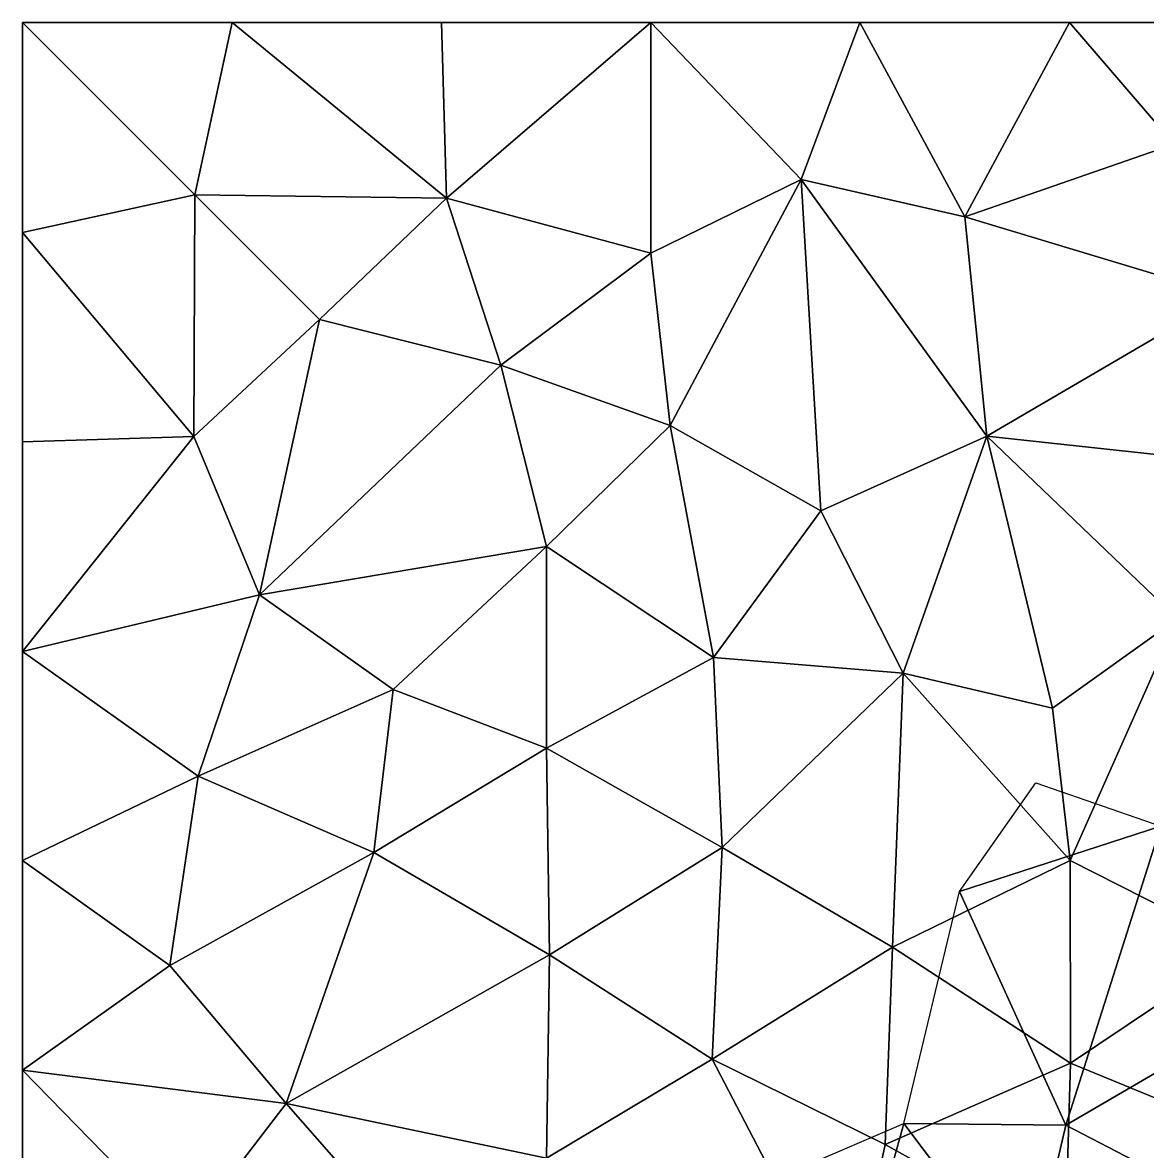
# Model space of a CAD drawing. Extents: x 0 to 12, y 0 to 12.
# Drawn here: x 0 to 4.026, y 7.958 to 12 of the extents above; entities that cross this region are included whole.
import ezdxf

# ---------------------------------------------------------------- set-up
doc = ezdxf.new("R2010")
doc.units = 0
doc.header["$MEASUREMENT"] = 0
doc.layers.add('Faces', color=7, linetype='CONTINUOUS')

msp = doc.modelspace()

# ---------------------------------------------------------------- linework, layer by layer
at = {"layer": 'Faces'}
for points in [[(0, 12, 2.2516), (0.4996, 12, 2.6273), (0, 12, 3.0031)], [(0, 11.0749, 6.7508), (0, 11.5374, 6.4765), (0, 12, 6.7505)], [(0, 12, 1.5012), (0.8109, 12, 1.9112), (0, 12, 2.2516)], [(0, 12, 7.5008), (0, 11.0096, 7.4321), (0, 11.0749, 6.7508)], [(0, 12, 3.0031), (0, 11.5003, 2.6274), (0, 12, 2.2516)], [(0, 12, 2.2516), (0, 11.5, 1.9343), (0, 12, 1.5012)], [(0, 12, 6.0007), (0, 11.5374, 6.4765), (0, 11.2504, 6.0217)], [(0, 12, 7.5008), (0, 11.2949, 7.8731), (0, 11.0096, 7.4321)], [(0, 12, 7.5008), (0.6271, 12, 7.8749), (0, 12, 8.2502)], [(0, 12, 2.2516), (0.8109, 12, 1.9112), (0.4996, 12, 2.6273)], [(0, 12, 7.5008), (0, 11.0749, 6.7508), (0, 12, 6.7505)], [(0, 12, 3.0031), (0.7506, 12, 3.3766), (0, 12, 3.7534)], [(0, 11.1248, 3.1273), (0, 11.5003, 2.6274), (0, 12, 3.0031)], [(0, 12, 0.7511), (0, 11.2488), (0, 12)], [(0, 12, 0.7511), (0, 11.4675, 0.9533), (0, 11.2488)], [(0, 12, 3.0031), (0.4996, 12, 2.6273), (0.7506, 12, 3.3766)], [(0, 12, 6.7505), (0, 11.5374, 6.4765), (0, 12, 6.0007)], [(0, 11.2504, 6.0217), (0, 10.994, 5.3171), (0, 12, 5.2513)], [(0, 12, 6.7505), (0.7579, 12, 7.1566), (0, 12, 7.5008)], [(0, 11.2504, 6.0217), (0, 12, 5.2513), (0, 12, 6.0007)], [(0, 11.5003, 2.6274), (0, 11.5, 1.9343), (0, 12, 2.2516)], [(0, 12, 0.7511), (0.546, 12, 0.5464), (0.6344, 12, 1.2535)], [(0, 12, 1.5012), (0, 11.5, 1.9343), (0, 11.1727, 1.4407)], [(0, 12, 8.2502), (0.5302, 12, 8.4245), (0, 12, 8.9984)], [(0, 12, 3.0031), (0, 11.4521, 3.5945), (0, 11.1248, 3.1273)], [(0, 12, 3.7534), (0, 11.4521, 3.5945), (0, 12, 3.0031)], [(0, 12, 6.7505), (0.561, 12, 6.6138), (0.7579, 12, 7.1566)], [(0, 12, 5.2513), (0.7164, 12, 5.7307), (0, 12, 6.0007)], [(0.7506, 12, 3.3766), (0.9636, 12, 3.888), (0, 12, 3.7534)], [(0, 12, 5.2513), (0.6726, 12, 5.0645), (0.7164, 12, 5.7307)], [(0, 12, 8.9984), (0, 11.3775, 8.3919), (0, 12, 8.2502)], [(0, 12, 1.5012), (0.6344, 12, 1.2535), (0.8109, 12, 1.9112)], [(0, 12, 0.7511), (0.6344, 12, 1.2535), (0, 12, 1.5012)], [(0, 12), (0.6165, 11.3833), (0.7497, 12)], [(0, 11.2488), (0.6165, 11.3833), (0, 12)], [(0, 12, 6.0007), (0.561, 12, 6.6138), (0, 12, 6.7505)], [(0, 12, 6.0007), (0.7164, 12, 5.7307), (0.561, 12, 6.6138)], [(0.6271, 12, 7.8749), (0.5302, 12, 8.4245), (0, 12, 8.2502)], [(0, 12, 1.5012), (0, 11.4675, 0.9533), (0, 12, 0.7511)], [(0, 11.1727, 1.4407), (0, 11.4675, 0.9533), (0, 12, 1.5012)], [(0.7579, 12, 7.1566), (0.6271, 12, 7.8749), (0, 12, 7.5008)], [(0, 11.0197, 8.9205), (0, 11.3775, 8.3919), (0, 12, 8.9984)], [(0, 12, 8.2502), (0, 11.2949, 7.8731), (0, 12, 7.5008)], [(0, 12), (0.546, 12, 0.5464), (0, 12, 0.7511)], [(0.7497, 12), (0.546, 12, 0.5464), (0, 12)], [(0, 12, 8.9984), (0.5302, 12, 8.4245), (0.5342, 12, 9.2199)], [(0, 11.3775, 8.3919), (0, 11.2949, 7.8731), (0, 12, 8.2502)], [(0.4996, 12, 2.6273), (0.8109, 12, 1.9112), (1.1247, 12, 2.6263)], [(0.7506, 12, 3.3766), (0.4996, 12, 2.6273), (1.1247, 12, 2.6263)], [(1.5112, 12, 8.418), (0.5302, 12, 8.4245), (0.6271, 12, 7.8749)], [(0.9378, 12, 8.8057), (0.5302, 12, 8.4245), (1.5112, 12, 8.418)], [(0.5342, 12, 9.2199), (0.5302, 12, 8.4245), (0.9378, 12, 8.8057)], [(1.1249, 12, 0.6163), (0.546, 12, 0.5464), (0.7497, 12)], [(0.6344, 12, 1.2535), (0.546, 12, 0.5464), (1.1249, 12, 0.6163)], [(0.7579, 12, 7.1566), (0.561, 12, 6.6138), (1.0956, 12, 6.3958)], [(0.561, 12, 6.6138), (0.7164, 12, 5.7307), (1.0956, 12, 6.3958)], [(0.7497, 12), (0.6165, 11.3833), (1.5172, 11.3714)], [(1.3457, 12, 7.7459), (0.6271, 12, 7.8749), (0.7579, 12, 7.1566)], [(1.3457, 12, 7.7459), (1.5112, 12, 8.418), (0.6271, 12, 7.8749)], [(1.3128, 12, 1.3129), (0.6344, 12, 1.2535), (1.1249, 12, 0.6163)], [(0.8109, 12, 1.9112), (0.6344, 12, 1.2535), (1.3128, 12, 1.3129)], [(0.7164, 12, 5.7307), (0.6726, 12, 5.0645), (1.3135, 12, 5.2517)], [(1.3135, 12, 5.2517), (1.2671, 12, 5.8573), (0.7164, 12, 5.7307)], [(0.7164, 12, 5.7307), (1.2671, 12, 5.8573), (1.0956, 12, 6.3958)], [(1.5, 12), (1.1249, 12, 0.6163), (0.7497, 12)], [(0.7497, 12), (1.5172, 11.3714), (1.5, 12)], [(1.1247, 12, 2.6263), (1.8746, 12, 3.001), (0.7506, 12, 3.3766)], [(0.7506, 12, 3.3766), (1.8746, 12, 3.001), (1.5005, 12, 3.7513)], [(1.5005, 12, 3.7513), (0.9636, 12, 3.888), (0.7506, 12, 3.3766)], [(0.7579, 12, 7.1566), (1.5342, 12, 7.0127), (1.3457, 12, 7.7459)], [(1.0956, 12, 6.3958), (1.5342, 12, 7.0127), (0.7579, 12, 7.1566)], [(0.8109, 12, 1.9112), (1.5466, 12, 2.0166), (1.1247, 12, 2.6263)], [(1.3128, 12, 1.3129), (1.5466, 12, 2.0166), (0.8109, 12, 1.9112)], [(0.9378, 12, 8.8057), (1.5112, 12, 8.418), (1.8737, 12, 9.0077)], [(1.4852, 12, 9.6218), (0.9378, 12, 8.8057), (1.8737, 12, 9.0077)], [(1.0956, 12, 6.3958), (1.2671, 12, 5.8573), (1.7758, 12, 6.1034)], [(1.7758, 12, 6.1034), (1.5342, 12, 7.0127), (1.0956, 12, 6.3958)], [(1.1247, 12, 2.6263), (1.5466, 12, 2.0166), (1.8746, 12, 3.001)], [(1.5, 12), (1.7078, 12, 0.5488), (1.1249, 12, 0.6163)], [(1.1249, 12, 0.6163), (1.7078, 12, 0.5488), (1.3128, 12, 1.3129)], [(1.7758, 12, 6.1034), (1.2671, 12, 5.8573), (1.3135, 12, 5.2517)], [(1.3128, 12, 1.3129), (2.1052, 12, 1.5141), (1.5466, 12, 2.0166)], [(1.3128, 12, 1.3129), (1.7078, 12, 0.5488), (2.1052, 12, 1.5141)], [(1.5342, 12, 7.0127), (1.9186, 12, 7.5023), (1.3457, 12, 7.7459)], [(1.3457, 12, 7.7459), (1.9186, 12, 7.5023), (1.5112, 12, 8.418)], [(1.8737, 12, 9.0077), (2.0844, 12, 9.8096), (1.4852, 12, 9.6218)], [(2.2485, 12), (1.7078, 12, 0.5488), (1.5, 12)], [(1.5, 12), (1.5172, 11.3714), (2.2485, 12)], [(1.5005, 12, 3.7513), (2.3186, 12, 3.2937), (2.2989, 12, 3.8252)], [(1.8746, 12, 3.001), (2.3186, 12, 3.2937), (1.5005, 12, 3.7513)], [(1.5112, 12, 8.418), (2.4774, 12, 8.5497), (1.8737, 12, 9.0077)], [(2.4697, 12, 7.792), (2.4774, 12, 8.5497), (1.5112, 12, 8.418)], [(1.5112, 12, 8.418), (1.9186, 12, 7.5023), (2.4697, 12, 7.792)], [(2.2485, 12), (1.5172, 11.3714), (2.2487, 11.1741)], [(2.2212, 12, 6.6949), (1.5342, 12, 7.0127), (1.7758, 12, 6.1034)], [(2.2212, 12, 6.6949), (1.9186, 12, 7.5023), (1.5342, 12, 7.0127)], [(1.8746, 12, 3.001), (1.5466, 12, 2.0166), (2.2499, 12, 2.2513)], [(1.5466, 12, 2.0166), (2.1052, 12, 1.5141), (2.2499, 12, 2.2513)], [(2.2487, 12, 0.7766), (1.7078, 12, 0.5488), (2.2485, 12)], [(2.1052, 12, 1.5141), (1.7078, 12, 0.5488), (2.2487, 12, 0.7766)], [(1.7758, 12, 6.1034), (2.5753, 12, 6.187), (2.2212, 12, 6.6949)], [(1.8737, 12, 9.0077), (2.4774, 12, 8.5497), (2.6155, 12, 9.4746)], [(2.6155, 12, 9.4746), (2.0844, 12, 9.8096), (1.8737, 12, 9.0077)], [(2.2499, 12, 2.2513), (2.735, 12, 2.963), (1.8746, 12, 3.001)], [(2.735, 12, 2.963), (2.3186, 12, 3.2937), (1.8746, 12, 3.001)], [(1.9186, 12, 7.5023), (2.5986, 12, 7.1861), (2.4697, 12, 7.792)], [(2.2212, 12, 6.6949), (2.5986, 12, 7.1861), (1.9186, 12, 7.5023)], [(2.433, 12, 10.3319), (2.0844, 12, 9.8096), (2.6155, 12, 9.4746)], [(2.2499, 12, 2.2513), (2.1052, 12, 1.5141), (2.9135, 12, 1.7055)], [(2.9135, 12, 1.7055), (2.1052, 12, 1.5141), (2.2487, 12, 0.7766)], [(2.2212, 12, 6.6949), (2.5753, 12, 6.187), (3.1049, 12, 6.8292)], [(3.1049, 12, 6.8292), (2.5986, 12, 7.1861), (2.2212, 12, 6.6949)], [(2.2485, 12), (2.7873, 11.4382), (2.9974, 12)], [(2.2485, 12), (2.7244, 12, 0.486), (2.2487, 12, 0.7766)], [(2.2487, 11.1741), (2.7873, 11.4382), (2.2485, 12)], [(2.9974, 12), (2.7244, 12, 0.486), (2.2485, 12)], [(3.1257, 12, 0.8729), (2.9135, 12, 1.7055), (2.2487, 12, 0.7766)], [(2.2487, 12, 0.7766), (2.7244, 12, 0.486), (3.1257, 12, 0.8729)], [(2.2499, 12, 2.2513), (2.881, 12, 2.3423), (2.735, 12, 2.963)], [(2.9135, 12, 1.7055), (2.881, 12, 2.3423), (2.2499, 12, 2.2513)], [(2.2989, 12, 3.8252), (2.3186, 12, 3.2937), (3.0899, 12, 3.6941)], [(3.0899, 12, 3.6941), (2.4949, 12, 4.3235), (2.2989, 12, 3.8252)], [(3.0899, 12, 3.6941), (2.3186, 12, 3.2937), (2.735, 12, 2.963)], [(2.433, 12, 10.3319), (3.1909, 12, 11.0803), (2.4331, 12, 11.0875)], [(3.1886, 12, 10.3225), (3.1909, 12, 11.0803), (2.433, 12, 10.3319)], [(2.433, 12, 10.3319), (2.6155, 12, 9.4746), (3.1886, 12, 10.3225)], [(2.5986, 12, 7.1861), (3.0043, 12, 7.589), (2.4697, 12, 7.792)], [(2.4697, 12, 7.792), (2.9176, 12, 8.1663), (2.4774, 12, 8.5497)], [(3.0043, 12, 7.589), (2.9176, 12, 8.1663), (2.4697, 12, 7.792)], [(2.6155, 12, 9.4746), (2.4774, 12, 8.5497), (3.1886, 12, 8.8114)], [(2.4774, 12, 8.5497), (2.9176, 12, 8.1663), (3.1886, 12, 8.8114)], [(3.0899, 12, 3.6941), (3.2653, 12, 4.1226), (2.4949, 12, 4.3235)], [(2.4949, 12, 4.3235), (3.2653, 12, 4.1226), (2.9998, 12, 4.5019)], [(3.1049, 12, 6.8292), (3.0043, 12, 7.589), (2.5986, 12, 7.1861)], [(2.6155, 12, 9.4746), (3.3339, 12, 9.5162), (3.1886, 12, 10.3225)], [(3.1886, 12, 8.8114), (3.3339, 12, 9.5162), (2.6155, 12, 9.4746)], [(2.7244, 12, 0.486), (3.5665, 12, 0.5291), (3.1257, 12, 0.8729)], [(2.9974, 12), (3.5665, 12, 0.5291), (2.7244, 12, 0.486)], [(2.735, 12, 2.963), (2.881, 12, 2.3423), (3.5914, 12, 3.0545)], [(3.5914, 12, 3.0545), (3.0899, 12, 3.6941), (2.735, 12, 2.963)], [(2.9974, 12), (2.7873, 11.4382), (3.3722, 11.305)], [(2.881, 12, 2.3423), (3.8092, 12, 2.2907), (3.5914, 12, 3.0545)], [(2.881, 12, 2.3423), (3.4101, 12, 1.9235), (3.8092, 12, 2.2907)], [(2.9135, 12, 1.7055), (3.4101, 12, 1.9235), (2.881, 12, 2.3423)], [(3.7475, 12, 1.4988), (2.9135, 12, 1.7055), (3.1257, 12, 0.8729)], [(3.7475, 12, 1.4988), (3.4101, 12, 1.9235), (2.9135, 12, 1.7055)], [(3.1886, 12, 8.8114), (2.9176, 12, 8.1663), (3.5022, 12, 8.2381)], [(3.5022, 12, 8.2381), (2.9176, 12, 8.1663), (3.0043, 12, 7.589)], [(3.7469, 12), (3.5665, 12, 0.5291), (2.9974, 12)], [(2.9974, 12), (3.3722, 11.305), (3.7469, 12)], [(2.9998, 12, 4.5019), (3.2653, 12, 4.1226), (3.7254, 12, 4.1739)], [(3.7254, 12, 4.1739), (4.048, 12, 4.7386), (2.9998, 12, 4.5019)], [(3.5761, 12, 7.5889), (3.0043, 12, 7.589), (3.1049, 12, 6.8292)], [(3.5022, 12, 8.2381), (3.0043, 12, 7.589), (3.5761, 12, 7.5889)], [(3.5914, 12, 3.0545), (3.8645, 12, 3.5896), (3.0899, 12, 3.6941)], [(3.8645, 12, 3.5896), (3.2653, 12, 4.1226), (3.0899, 12, 3.6941)], [(3.1049, 12, 6.8292), (4.2498, 12, 7.0801), (3.5761, 12, 7.5889)], [(3.8506, 12, 6.3362), (4.2498, 12, 7.0801), (3.1049, 12, 6.8292)], [(3.1257, 12, 0.8729), (3.5665, 12, 0.5291), (3.7475, 12, 1.4988)], [(3.9451, 12, 10.2091), (3.5695, 12, 10.7002), (3.1886, 12, 10.3225)], [(3.5022, 12, 8.2381), (3.7604, 12, 8.9446), (3.1886, 12, 8.8114)], [(3.1886, 12, 8.8114), (3.7604, 12, 8.9446), (3.3339, 12, 9.5162)], [(3.3339, 12, 9.5162), (3.9451, 12, 10.2091), (3.1886, 12, 10.3225)], [(3.1886, 12, 10.3225), (3.5695, 12, 10.7002), (3.1909, 12, 11.0803)], [(3.1909, 12, 11.0803), (3.5695, 12, 10.7002), (3.9488, 12, 11.0797)], [(3.9488, 12, 11.0797), (3.3765, 12, 11.5977), (3.1909, 12, 11.0803)], [(3.7254, 12, 4.1739), (3.2653, 12, 4.1226), (3.8645, 12, 3.5896)], [(3.3339, 12, 9.5162), (3.7604, 12, 8.9446), (4.0509, 12, 9.4548)], [(3.9451, 12, 10.2091), (3.3339, 12, 9.5162), (4.0509, 12, 9.4548)], [(3.3722, 11.305), (4.1222, 11.5647), (3.7469, 12)], [(3.8092, 12, 2.2907), (3.4101, 12, 1.9235), (3.7475, 12, 1.4988)], [(4.1116, 12, 8.474), (3.7604, 12, 8.9446), (3.5022, 12, 8.2381)], [(4.2047, 12, 7.8131), (3.5022, 12, 8.2381), (3.5761, 12, 7.5889)], [(4.1116, 12, 8.474), (3.5022, 12, 8.2381), (4.2047, 12, 7.8131)], [(3.7475, 12, 1.4988), (3.5665, 12, 0.5291), (4.0803, 12, 0.7493)], [(4.0803, 12, 0.7493), (3.5665, 12, 0.5291), (3.7469, 12)], [(3.9488, 12, 11.0797), (3.5695, 12, 10.7002), (3.9451, 12, 10.2091)], [(4.2498, 12, 7.0801), (4.2047, 12, 7.8131), (3.5761, 12, 7.5889)], [(3.8092, 12, 2.2907), (3.9854, 12, 2.7539), (3.5914, 12, 3.0545)], [(3.5914, 12, 3.0545), (3.9854, 12, 2.7539), (3.8645, 12, 3.5896)], [(3.7254, 12, 4.1739), (3.8645, 12, 3.5896), (4.4276, 12, 3.7986)], [(4.4276, 12, 3.7986), (4.048, 12, 4.7386), (3.7254, 12, 4.1739)], [(4.4975, 12), (4.0803, 12, 0.7493), (3.7469, 12)], [(3.7469, 12), (4.1222, 11.5647), (4.4975, 12)], [(4.0803, 12, 0.7493), (4.3616, 12, 1.5059), (3.7475, 12, 1.4988)], [(3.7475, 12, 1.4988), (4.3616, 12, 1.5059), (3.8092, 12, 2.2907)], [(4.634, 12, 8.629), (3.7604, 12, 8.9446), (4.1116, 12, 8.474)], [(4.0509, 12, 9.4548), (3.7604, 12, 8.9446), (4.634, 12, 8.629)], [(4.5755, 12, 2.0816), (3.9854, 12, 2.7539), (3.8092, 12, 2.2907)], [(3.8092, 12, 2.2907), (4.3616, 12, 1.5059), (4.5755, 12, 2.0816)], [(3.8506, 12, 6.3362), (4.6716, 12, 6.612), (4.2498, 12, 7.0801)], [(3.8645, 12, 3.5896), (4.4466, 12, 2.9354), (4.4276, 12, 3.7986)], [(3.8645, 12, 3.5896), (3.9854, 12, 2.7539), (4.4466, 12, 2.9354)], [(3.9451, 12, 10.2091), (4.6029, 12, 9.712), (4.6996, 12, 10.3132)], [(4.428, 12, 10.7982), (3.9451, 12, 10.2091), (4.6996, 12, 10.3132)], [(4.0509, 12, 9.4548), (4.6029, 12, 9.712), (3.9451, 12, 10.2091)], [(3.9488, 12, 11.0797), (3.9451, 12, 10.2091), (4.428, 12, 10.7982)], [(3.9488, 12, 11.0797), (4.428, 12, 10.7982), (4.8285, 12, 11.1836)], [(4.4466, 12, 2.9354), (3.9854, 12, 2.7539), (4.5755, 12, 2.0816)], [(4.3107, 11.0218), (4.1222, 11.5647), (3.3722, 11.305)], [(0, 11.2504, 6.0217), (0, 11.5374, 6.4765), (0, 11.0749, 6.7508)], [(0, 11.5003, 2.6274), (0, 10.781, 2.7298), (0, 11.0002, 2.2521)], [(0, 11.0002, 2.2521), (0, 11.5, 1.9343), (0, 11.5003, 2.6274)], [(0, 11.1248, 3.1273), (0, 10.781, 2.7298), (0, 11.5003, 2.6274)], [(0, 11.1727, 1.4407), (0, 11.5, 1.9343), (0, 11.0002, 2.2521)], [(0, 10.954, 0.7068), (0, 11.4675, 0.9533), (0, 11.1727, 1.4407)], [(0, 11.2488), (0, 11.4675, 0.9533), (0, 10.954, 0.7068)], [(2.2487, 11.1741), (2.3183, 10.5578), (2.7873, 11.4382)], [(2.7873, 11.4382), (2.3183, 10.5578), (2.8579, 10.2518)], [(2.7873, 11.4382), (2.8579, 10.2518), (3.451, 10.5193)], [(3.3722, 11.305), (2.7873, 11.4382), (3.451, 10.5193)], [(0, 11.2488), (0.6135, 10.5185), (0.6165, 11.3833)], [(0, 10.8158, 8.0885), (0, 11.2949, 7.8731), (0, 11.3775, 8.3919)], [(0, 10.8158, 8.0885), (0, 11.3775, 8.3919), (0, 11.0197, 8.9205)], [(0.6165, 11.3833), (0.6135, 10.5185), (1.0625, 10.937)], [(1.5172, 11.3714), (0.6165, 11.3833), (1.0625, 10.937)], [(1.712, 10.7735), (1.5172, 11.3714), (1.0625, 10.937)], [(2.2487, 11.1741), (1.5172, 11.3714), (1.712, 10.7735)], [(0, 11.0096, 7.4321), (0, 11.2949, 7.8731), (0, 10.8158, 8.0885)], [(4.3107, 11.0218), (3.3722, 11.305), (3.451, 10.5193)], [(0, 11.0749, 6.7508), (0, 10.6499, 5.9191), (0, 11.2504, 6.0217)], [(0, 11.2504, 6.0217), (0, 10.6499, 5.9191), (0, 10.994, 5.3171)], [(0, 11.2488), (0, 10.954, 0.7068), (0, 10.4985)], [(0, 10.4985), (0.6135, 10.5185), (0, 11.2488)], [(0, 11.1727, 1.4407), (0, 10.3754, 1.9179), (0, 10.3761, 1.2092)], [(0, 10.3761, 1.2092), (0, 10.954, 0.7068), (0, 11.1727, 1.4407)], [(0, 11.0002, 2.2521), (0, 10.3754, 1.9179), (0, 11.1727, 1.4407)], [(1.712, 10.7735), (2.3183, 10.5578), (2.2487, 11.1741)], [(0, 10.2907, 2.9191), (0, 10.781, 2.7298), (0, 11.1248, 3.1273)], [(0, 11.0749, 6.7508), (0, 10.429, 6.6556), (0, 10.6499, 5.9191)], [(0, 10.3376, 7.302), (0, 10.429, 6.6556), (0, 11.0749, 6.7508)], [(0, 11.0749, 6.7508), (0, 11.0096, 7.4321), (0, 10.3376, 7.302)], [(0, 11.0197, 8.9205), (0, 10.2556, 8.5523), (0, 10.8158, 8.0885)], [(0, 10.2419, 9.2794), (0, 10.2556, 8.5523), (0, 11.0197, 8.9205)], [(0, 10.3376, 7.302), (0, 11.0096, 7.4321), (0, 10.8158, 8.0885)], [(0, 11.0002, 2.2521), (0, 10.781, 2.7298), (0, 10.3754, 1.9179)], [(0, 10.994, 5.3171), (0, 10.6499, 5.9191), (0, 10.2884, 5.4288)], [(3.451, 10.5193), (4.3878, 10.4181), (4.3107, 11.0218)], [(0, 10.954, 0.7068), (0, 10.1237, 0.5729), (0, 10.4985)], [(0, 10.3761, 1.2092), (0, 10.1237, 0.5729), (0, 10.954, 0.7068)], [(0.6135, 10.5185), (0.8477, 9.9512), (1.0625, 10.937)], [(0.8477, 9.9512), (1.712, 10.7735), (1.0625, 10.937)], [(0, 10.8158, 8.0885), (0, 9.8113, 7.776), (0, 10.3376, 7.302)], [(0, 10.8158, 8.0885), (0, 10.2556, 8.5523), (0, 9.8113, 7.776)], [(0, 10.3754, 1.9179), (0, 10.781, 2.7298), (0, 10.2907, 2.9191)], [(1.875, 10.1239), (1.712, 10.7735), (0.8477, 9.9512)], [(1.875, 10.1239), (2.3183, 10.5578), (1.712, 10.7735)], [(0, 10.2884, 5.4288), (0, 10.6499, 5.9191), (0, 10.0713, 6.1095)], [(0, 10.6499, 5.9191), (0, 10.429, 6.6556), (0, 10.0713, 6.1095)], [(2.4732, 9.7271), (2.3183, 10.5578), (1.875, 10.1239)], [(2.8579, 10.2518), (2.3183, 10.5578), (2.4732, 9.7271)], [(0, 9.7489), (0.6135, 10.5185), (0, 10.4985)], [(0.8477, 9.9512), (0.6135, 10.5185), (0, 9.7489)], [(3.451, 10.5193), (2.8579, 10.2518), (3.1516, 9.6712)], [(3.1516, 9.6712), (3.6868, 9.5459), (3.451, 10.5193)], [(3.451, 10.5193), (3.6868, 9.5459), (4.1345, 9.8647)], [(4.1345, 9.8647), (4.3878, 10.4181), (3.451, 10.5193)], [(0, 10.4985), (0, 10.1237, 0.5729), (0, 9.7489)], [(0, 10.429, 6.6556), (0, 9.8495, 6.7713), (0, 10.0713, 6.1095)], [(0, 10.3376, 7.302), (0, 9.8495, 6.7713), (0, 10.429, 6.6556)], [(0, 10.3754, 1.9179), (0, 9.7065, 1.5158), (0, 10.3761, 1.2092)], [(0, 10.3761, 1.2092), (0, 9.7065, 1.5158), (0, 10.1237, 0.5729)], [(0, 9.7499, 2.2509), (0, 10.3754, 1.9179), (0, 10.2907, 2.9191)], [(0, 9.7499, 2.2509), (0, 9.7065, 1.5158), (0, 10.3754, 1.9179)], [(0, 10.3376, 7.302), (0, 9.8113, 7.776), (0, 9.4249, 7.1824)], [(0, 9.4249, 7.1824), (0, 9.8495, 6.7713), (0, 10.3376, 7.302)], [(0, 10.2907, 2.9191), (0, 9.7434, 2.9685), (0, 9.7499, 2.2509)], [(0, 10.0713, 6.1095), (0, 9.9119, 5.6837), (0, 10.2884, 5.4288)], [(0, 10.2419, 9.2794), (0, 9.8414, 8.8166), (0, 10.2556, 8.5523)], [(0, 9.8113, 7.776), (0, 10.2556, 8.5523), (0, 9.5387, 8.4297)], [(0, 10.2556, 8.5523), (0, 9.8414, 8.8166), (0, 9.5387, 8.4297)], [(0, 9.5043, 9.174), (0, 9.8414, 8.8166), (0, 10.2419, 9.2794)], [(3.1516, 9.6712), (2.8579, 10.2518), (2.4732, 9.7271)], [(0, 10.1237, 0.5729), (0, 9.4061, 0.6333), (0, 9.7489)], [(0, 9.7065, 1.5158), (0, 9.4061, 0.6333), (0, 10.1237, 0.5729)], [(0.8477, 9.9512), (1.3269, 9.6119), (1.875, 10.1239)], [(1.875, 10.1239), (1.3269, 9.6119), (1.8752, 9.402)], [(1.8752, 9.402), (2.4732, 9.7271), (1.875, 10.1239)], [(0, 9.4862, 5.8434), (0, 9.9119, 5.6837), (0, 10.0713, 6.1095)], [(0, 9.3739, 6.4205), (0, 9.4862, 5.8434), (0, 10.0713, 6.1095)], [(0, 10.0713, 6.1095), (0, 9.8495, 6.7713), (0, 9.3739, 6.4205)], [(0, 9.7489), (0.6289, 9.3021), (0.8477, 9.9512)], [(0.8477, 9.9512), (0.6289, 9.3021), (1.3269, 9.6119)], [(4.1345, 9.8647), (3.6868, 9.5459), (3.7501, 8.9999)], [(4.3666, 8.6872), (4.1345, 9.8647), (3.7501, 8.9999)], [(0, 9.3739, 6.4205), (0, 9.8495, 6.7713), (0, 9.4249, 7.1824)], [(0, 9.5387, 8.4297), (0, 9.8414, 8.8166), (0, 9.5043, 9.174)], [(0, 9.0602, 7.8445), (0, 9.8113, 7.776), (0, 9.5387, 8.4297)], [(0, 9.4249, 7.1824), (0, 9.8113, 7.776), (0, 9.0602, 7.8445)], [(0, 9.7499, 2.2509), (0, 9.7434, 2.9685), (0, 9.2574, 2.7121)], [(0, 9.7499, 2.2509), (0, 9.1251, 2.0774), (0, 9.7065, 1.5158)], [(0, 9.2574, 2.7121), (0, 9.1251, 2.0774), (0, 9.7499, 2.2509)], [(0, 8.9999), (0.6289, 9.3021), (0, 9.7489)], [(0, 9.7489), (0, 9.4061, 0.6333), (0, 8.9999)], [(0, 9.2574, 2.7121), (0, 9.7434, 2.9685), (0, 9.3753, 3.3765)], [(0, 9.0226, 1.2428), (0, 9.4061, 0.6333), (0, 9.7065, 1.5158)], [(0, 9.7065, 1.5158), (0, 9.1251, 2.0774), (0, 9.0226, 1.2428)], [(2.5039, 9.0471), (2.4732, 9.7271), (1.8752, 9.402)], [(3.1516, 9.6712), (2.4732, 9.7271), (2.5039, 9.0471)], [(2.5039, 9.0471), (3.1144, 8.6899), (3.1516, 9.6712)], [(3.1516, 9.6712), (3.1144, 8.6899), (3.7501, 8.9999)], [(3.7501, 8.9999), (3.6868, 9.5459), (3.1516, 9.6712)], [(1.3269, 9.6119), (0.6289, 9.3021), (1.257, 9.0289)], [(1.8752, 9.402), (1.3269, 9.6119), (1.257, 9.0289)], [(0, 9.5387, 8.4297), (0, 8.8088, 8.5997), (0, 9.0602, 7.8445)], [(0, 9.5387, 8.4297), (0, 9.5043, 9.174), (0, 8.8088, 8.5997)], [(0, 8.8088, 8.5997), (0, 9.5043, 9.174), (0, 8.6943, 9.3403)], [(0, 8.6943, 9.3403), (0, 9.5043, 9.174), (0, 9.4921, 9.9189)], [(0, 9.3402, 10.8926), (0, 8.9276, 10.3296), (0, 9.4921, 9.9189)], [(0, 9.4921, 9.9189), (0, 8.9276, 10.3296), (0, 8.6943, 9.3403)], [(0, 8.9109, 5.722), (0, 9.4862, 5.8434), (0, 9.3739, 6.4205)], [(0, 9.4249, 7.1824), (0, 8.8791, 6.8518), (0, 9.3739, 6.4205)], [(0, 9.4249, 7.1824), (0, 8.4718, 7.3773), (0, 8.8791, 6.8518)], [(0, 9.0602, 7.8445), (0, 8.4718, 7.3773), (0, 9.4249, 7.1824)], [(0, 8.6247, 0.6285), (0, 9.4061, 0.6333), (0, 9.0226, 1.2428)], [(0, 8.9999), (0, 9.4061, 0.6333), (0, 8.6247, 0.6285)], [(1.886, 8.6619), (1.8752, 9.402), (1.257, 9.0289)], [(2.5039, 9.0471), (1.8752, 9.402), (1.886, 8.6619)], [(0, 8.863, 3.8309), (0, 8.1804, 2.9717), (0, 9.3753, 3.3765)], [(0, 9.3753, 3.3765), (0, 8.1804, 2.9717), (0, 9.2574, 2.7121)], [(0, 9.3739, 6.4205), (0, 8.8791, 6.8518), (0, 8.626, 6.266)], [(0, 8.9109, 5.722), (0, 9.3739, 6.4205), (0, 8.626, 6.266)], [(0, 8.596, 11.2503), (0, 8.9276, 10.3296), (0, 9.3402, 10.8926)], [(0, 9.3402, 10.8926), (0, 9.0709, 11.478), (0, 8.596, 11.2503)], [(0.5269, 8.6247), (0.6289, 9.3021), (0, 8.9999)], [(1.257, 9.0289), (0.6289, 9.3021), (0.5269, 8.6247)], [(0, 8.6172, 2.4991), (0, 9.1251, 2.0774), (0, 9.2574, 2.7121)], [(0, 9.2574, 2.7121), (0, 8.1804, 2.9717), (0, 8.6172, 2.4991)], [(3.3536, 8.8896, 12), (3.6263, 9.278, 12), (4.0748, 9.1228, 12)], [(0, 8.5475, 1.7831), (0, 9.1251, 2.0774), (0, 8.6172, 2.4991)], [(0, 9.0226, 1.2428), (0, 9.1251, 2.0774), (0, 8.5475, 1.7831)], [(4.0748, 9.1228, 12), (3.7347, 8.0526, 12), (3.3536, 8.8896, 12)], [(4.5291, 8.5161, 12), (3.7347, 8.0526, 12), (4.0748, 9.1228, 12)], [(0, 8.3264, 8.0261), (0, 8.4718, 7.3773), (0, 9.0602, 7.8445)], [(0, 9.0602, 7.8445), (0, 8.8088, 8.5997), (0, 8.3264, 8.0261)], [(0, 8.5475, 1.7831), (0, 8.6247, 0.6285), (0, 9.0226, 1.2428)], [(1.257, 9.0289), (0.5269, 8.6247), (0.944, 8.1304)], [(1.257, 9.0289), (0.944, 8.1304), (1.886, 8.6619)], [(1.886, 8.6619), (2.4679, 8.2891), (2.5039, 9.0471)], [(2.5039, 9.0471), (2.4679, 8.2891), (3.1144, 8.6899)], [(0, 8.9999), (0, 8.6247, 0.6285), (0, 8.2495)], [(0, 8.2495), (0.5269, 8.6247), (0, 8.9999)], [(3.1144, 8.6899), (3.7511, 8.275), (3.7501, 8.9999)], [(3.7501, 8.9999), (3.7511, 8.275), (4.3666, 8.6872)], [(0, 8.2508, 10.5002), (0, 8.9276, 10.3296), (0, 8.596, 11.2503)], [(0, 8.9276, 10.3296), (0, 8.1352, 9.9541), (0, 8.6943, 9.3403)], [(0, 8.2508, 10.5002), (0, 8.1352, 9.9541), (0, 8.9276, 10.3296)], [(0, 8.9109, 5.722), (0, 8.626, 6.266), (0, 8.1096, 5.9337)], [(0, 8.626, 6.266), (0, 8.8791, 6.8518), (0, 8.249, 6.7508)], [(0, 8.8791, 6.8518), (0, 8.4718, 7.3773), (0, 8.249, 6.7508)], [(0, 8.2133, 3.6143), (0, 8.1804, 2.9717), (0, 8.863, 3.8309)], [(3.7347, 8.0526, 12), (3.1547, 8.059, 12), (3.3536, 8.8896, 12)], [(0, 8.6943, 9.3403), (0, 8.1203, 8.689), (0, 8.8088, 8.5997)], [(0, 8.8088, 8.5997), (0, 8.1203, 8.689), (0, 8.3264, 8.0261)], [(0, 8.6943, 9.3403), (0, 8.1352, 9.9541), (0, 8.0302, 9.4058)], [(0, 8.0302, 9.4058), (0, 8.1203, 8.689), (0, 8.6943, 9.3403)], [(3.1144, 8.6899), (2.4679, 8.2891), (3.0876, 7.9831)], [(3.0876, 7.9831), (3.7511, 8.275), (3.1144, 8.6899)], [(1.886, 8.6619), (0.944, 8.1304), (1.875, 7.9339)], [(1.875, 7.9339), (2.4679, 8.2891), (1.886, 8.6619)], [(4.3666, 8.6872), (3.7511, 8.275), (4.4211, 7.9982)], [(0, 8.1096, 5.9337), (0, 8.626, 6.266), (0, 8.249, 6.7508)], [(0.944, 8.1304), (0.5269, 8.6247), (0, 8.2495)], [(0, 7.8433, 1.6357), (0, 8.6247, 0.6285), (0, 8.5475, 1.7831)], [(0, 8.6247, 0.6285), (0, 7.8657, 0.6656), (0, 8.2495)], [(0, 7.8433, 1.6357), (0, 7.8657, 0.6656), (0, 8.6247, 0.6285)], [(0, 8.6172, 2.4991), (0, 8.1804, 2.9717), (0, 7.8029, 2.4506)], [(0, 8.6172, 2.4991), (0, 7.8029, 2.4506), (0, 8.5475, 1.7831)], [(0, 8.596, 11.2503), (0, 7.4283, 11.0263), (0, 8.2508, 10.5002)], [(0, 8.5475, 1.7831), (0, 7.8029, 2.4506), (0, 7.8433, 1.6357)], [(4.5291, 8.5161, 12), (4.3077, 7.7547, 12), (3.7347, 8.0526, 12)], [(0, 7.6977, 7.5233), (0, 8.4718, 7.3773), (0, 8.3264, 8.0261)], [(0, 8.249, 6.7508), (0, 8.4718, 7.3773), (0, 7.6977, 7.5233)], [(0, 8.3264, 8.0261), (0, 8.1203, 8.689), (0, 7.0461, 8.3375)], [(0, 8.3264, 8.0261), (0, 7.0461, 8.3375), (0, 7.6977, 7.5233)], [(1.875, 7.9339), (2.9535, 7.3563), (2.4679, 8.2891)], [(2.4679, 8.2891), (2.9535, 7.3563), (3.0876, 7.9831)], [(0, 8.2508, 10.5002), (0, 7.3476, 10.4413), (0, 7.5798, 9.8983)], [(0, 7.5798, 9.8983), (0, 8.1352, 9.9541), (0, 8.2508, 10.5002)], [(0, 7.4283, 11.0263), (0, 7.3476, 10.4413), (0, 8.2508, 10.5002)], [(0, 7.4992), (0.5791, 7.6547), (0, 8.2495)], [(0, 8.2495), (0, 7.8657, 0.6656), (0, 7.4992)], [(0, 8.2495), (0.5791, 7.6547), (0.944, 8.1304)], [(0, 8.249, 6.7508), (0, 7.7879, 6.4091), (0, 8.1096, 5.9337)], [(0, 8.249, 6.7508), (0, 7.6977, 7.5233), (0, 7.3606, 6.7922)], [(0, 7.3606, 6.7922), (0, 7.7879, 6.4091), (0, 8.249, 6.7508)], [(3.0876, 7.9831), (3.7316, 7.6245), (3.7511, 8.275)], [(3.7511, 8.275), (3.7316, 7.6245), (4.4211, 7.9982)], [(0, 7.1945, 3.6063), (0, 8.1804, 2.9717), (0, 8.2133, 3.6143)], [(0, 8.1804, 2.9717), (0, 7.2474, 2.8961), (0, 7.8029, 2.4506)], [(0, 7.1945, 3.6063), (0, 7.2474, 2.8961), (0, 8.1804, 2.9717)], [(0, 8.0302, 9.4058), (0, 8.1352, 9.9541), (0, 7.5798, 9.8983)], [(0.5791, 7.6547), (1.3357, 7.6823), (0.944, 8.1304)], [(0.944, 8.1304), (1.3357, 7.6823), (1.875, 7.9339)], [(0, 7.5, 9.0004), (0, 8.1203, 8.689), (0, 8.0302, 9.4058)], [(0, 7.0461, 8.3375), (0, 8.1203, 8.689), (0, 7.5, 9.0004)], [(0, 8.1096, 5.9337), (0, 7.7879, 6.4091), (0, 7.2811, 5.9063)], [(2.4316, 7.748, 12), (3.1547, 8.059, 12), (2.9996, 7.5, 12)], [(2.9996, 7.5, 12), (3.1547, 8.059, 12), (3.5981, 7.4691, 12)], [(3.5981, 7.4691, 12), (3.1547, 8.059, 12), (3.7347, 8.0526, 12)], [(3.7347, 8.0526, 12), (4.3077, 7.7547, 12), (3.5981, 7.4691, 12)], [(0, 7.5, 9.0004), (0, 8.0302, 9.4058), (0, 7.5798, 9.8983)], [(2.9535, 7.3563), (3.7316, 7.6245), (3.0876, 7.9831)], [(4.4211, 7.9982), (3.7316, 7.6245), (4.337, 7.386)]]:
    msp.add_3dface(points, dxfattribs=at)

doc.saveas('drawing.dxf')
